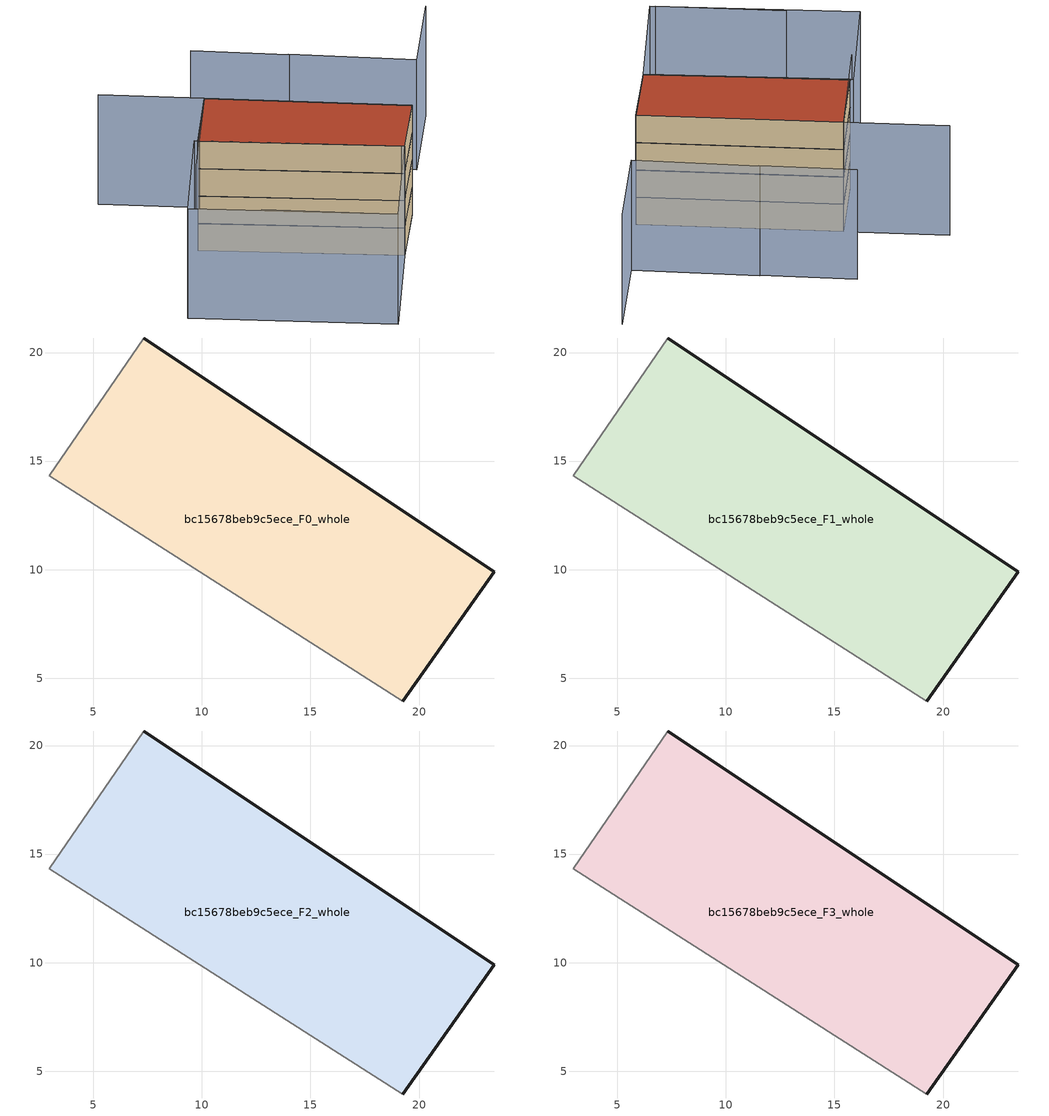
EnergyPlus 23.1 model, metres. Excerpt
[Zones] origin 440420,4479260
bc15678beb9c5ece_F0_whole
 floor ground (EU_floor_Construction): 19.24,3.95 23.47,9.91 7.32,20.67 2.97,14.33 z0
 wall outside (EU_wall_Construction): 7.32,20.67 23.47,9.91 19.24,3.95 z0:3
 wall adiabatic (EU_wall_Construction): 19.24,3.95 2.97,14.33 7.32,20.67 z0:3
bc15678beb9c5ece_F1_whole
 floor to bc15678beb9c5ece_F0_whole (EU_floor_Construction): 19.24,3.95 23.46,9.91 7.32,20.67 2.97,14.33 z3
 wall outside (EU_wall_Construction): 7.32,20.67 23.47,9.91 19.24,3.95 z3:6
 wall adiabatic (EU_wall_Construction): 19.24,3.95 2.97,14.33 7.32,20.67 z3:6
bc15678beb9c5ece_F2_whole
 floor to bc15678beb9c5ece_F1_whole (EU_floor_Construction): 19.24,3.95 23.46,9.91 7.32,20.67 2.97,14.33 z6
 wall outside (EU_wall_Construction): 7.32,20.67 23.47,9.91 19.24,3.95 z6:9
 wall adiabatic (EU_wall_Construction): 19.24,3.95 2.97,14.33 7.32,20.67 z6:9
bc15678beb9c5ece_F3_whole
 floor to bc15678beb9c5ece_F2_whole (EU_floor_Construction): 19.24,3.95 23.46,9.91 7.32,20.67 2.97,14.33 z9
 wall outside (EU_wall_Construction): 7.32,20.67 23.47,9.91 19.24,3.95 z9:12
 wall adiabatic (EU_wall_Construction): 19.24,3.95 2.97,14.33 7.32,20.67 z9:12
 roof outside (EU_roof_Construction): 23.47,9.91 19.24,3.95 2.97,14.33 7.32,20.67 z12
shading: 2.05,0.85 12.25,-5.95 / -0.92,26.15 7.32,20.67 / 7.32,20.67 0.67,10.67 / 33.35,24.5 27.85,16.63 / 27.85,16.63 18.01,23.52 / 17.99,23.36 10.42,28.56 / 12.66,-6.22 -3.83,4.46 / -3.83,4.46 2.76,14.63 / 2.76,14.63 19.24,3.95 / 19.24,3.95 12.66,-6.22 z0:12
[Building]
EU S2 Campaign: North Axis=0; Terrain=City; Solar Distribution=FullExterior
[Site:Location]
Madrid: Latitude=40.5; Longitude=-3.5; Time Zone=1; Elevation=609
[SizingPeriod:WeatherFileDays]
AnnualSizingPeriod: Begin Month=1; Begin Day of Month=1; End Month=12; End Day of Month=31; Day of Week for Start Day=Monday; Use Weather File Daylight Saving Period=No; Use Weather File Rain and Snow Indicators=No
[MATERIAL]
EU_InternalMass_Material: Roughness=MediumRough; Thickness=0.1; Conductivity=1; Density=1800; Specific Heat=900; Thermal Absorptance=0.9; Solar Absorptance=0.7; Visible Absorptance=0.7
[MATERIAL:NOMASS] Roughness=MediumRough; Thermal Absorptance=0.9; Solar Absorptance=0.7; Visible Absorptance=0.7
Name | Thermal Resistance
EU_wall_NoMass | 1.60022
EU_roof_NoMass | 1.57597
EU_floor_NoMass | 0.470652
[CONSTRUCTION]
EU_wall_Construction: EU_wall_NoMass
EU_roof_Construction: EU_roof_NoMass
EU_floor_Construction: EU_floor_NoMass
EU_InternalMass_Construction: EU_InternalMass_Material
[ZONE] Type=1; Multiplier=1; Ceiling Height=autocalculate; Floor Area=autocalculate; Part of Total Floor Area=Yes
Name | Volume
bc15678beb9c5ece_F0_whole | 434.862
bc15678beb9c5ece_F1_whole; bc15678beb9c5ece_F2_whole; bc15678beb9c5ece_F3_whole | 434.863
[INTERNALMASS] Construction=EU_InternalMass_Construction; Surface Area=144.954
Name | Zone or ZoneList
bc15678beb9c5ece_F0_whole_EU_InternalMass | bc15678beb9c5ece_F0_whole
bc15678beb9c5ece_F1_whole_EU_InternalMass | bc15678beb9c5ece_F1_whole
bc15678beb9c5ece_F2_whole_EU_InternalMass | bc15678beb9c5ece_F2_whole
bc15678beb9c5ece_F3_whole_EU_InternalMass | bc15678beb9c5ece_F3_whole
[OTHEREQUIPMENT] Fuel Type=Electricity; Design Level Calculation Method=Watts/Area; Power per Zone Floor Area=1; Fraction Latent=0; Fraction Radiant=0; Fraction Lost=0; Carbon Dioxide Generation Rate=0; EndUse Subcategory=EU_Step8_InternalGains
Name | Zone or ZoneList or Space or SpaceList | Schedule
EU_Step8_InternalGain_bc15678beb9c5ece_F0_whole_f000 | bc15678beb9c5ece_F0_whole | EU_Step8_GainSchedule_bc15678beb9c5ece_F0_whole_f000
EU_Step8_InternalGain_bc15678beb9c5ece_F1_whole_f000 | bc15678beb9c5ece_F1_whole | EU_Step8_GainSchedule_bc15678beb9c5ece_F1_whole_f000
EU_Step8_InternalGain_bc15678beb9c5ece_F2_whole_f000 | bc15678beb9c5ece_F2_whole | EU_Step8_GainSchedule_bc15678beb9c5ece_F2_whole_f000
EU_Step8_InternalGain_bc15678beb9c5ece_F3_whole_f000 | bc15678beb9c5ece_F3_whole | EU_Step8_GainSchedule_bc15678beb9c5ece_F3_whole_f000
[ZONEVENTILATION:DESIGNFLOWRATE] Schedule=EU_AlwaysOn; Design Flow Rate Calculation Method=AirChanges/Hour; Air Changes per Hour=0.480704; Ventilation Type=Natural; Fan Pressure Rise=0; Fan Total Efficiency=1; Constant Term Coefficient=1; Temperature Term Coefficient=0; Velocity Term Coefficient=0; Velocity Squared Term Coefficient=0; Minimum Indoor Temperature=-100; Maximum Indoor Temperature=100; Delta Temperature=-100; Minimum Outdoor Temperature=-100; Maximum Outdoor Temperature=100; Maximum Wind Speed=40
Name | Zone or ZoneList or Space or SpaceList
EU_ConstantAir_bc15678beb9c5ece_F0_whole | bc15678beb9c5ece_F0_whole
EU_ConstantAir_bc15678beb9c5ece_F1_whole | bc15678beb9c5ece_F1_whole
EU_ConstantAir_bc15678beb9c5ece_F2_whole | bc15678beb9c5ece_F2_whole
EU_ConstantAir_bc15678beb9c5ece_F3_whole | bc15678beb9c5ece_F3_whole
[HVACTEMPLATE:THERMOSTAT] Constant Heating Setpoint=20; Constant Cooling Setpoint=50
EU_HeatOnly_bc15678beb9c5ece_F0_whole; EU_HeatOnly_bc15678beb9c5ece_F1_whole; EU_HeatOnly_bc15678beb9c5ece_F2_whole; EU_HeatOnly_bc15678beb9c5ece_F3_whole
[HVACTEMPLATE:ZONE:IDEALLOADSAIRSYSTEM] System Availability Schedule=EU_AlwaysOn; Maximum Heating Supply Air Temperature=50; Minimum Cooling Supply Air Temperature=13; Maximum Heating Supply Air Humidity Ratio=0.0156; Minimum Cooling Supply Air Humidity Ratio=0.0077; Heating Limit=NoLimit; Cooling Limit=NoLimit; Heating Availability Schedule=EU_AlwaysOn; Cooling Availability Schedule=EU_CoolingOff; Dehumidification Control Type=ConstantSensibleHeatRatio; Cooling Sensible Heat Ratio=0.7; Dehumidification Setpoint=60; Humidification Control Type=None; Humidification Setpoint=30; Outdoor Air Method=None; Outdoor Air Flow Rate per Person=0.00944; Outdoor Air Flow Rate per Zone Floor Area=0; Outdoor Air Flow Rate per Zone=0; Demand Controlled Ventilation Type=None; Outdoor Air Economizer Type=NoEconomizer; Heat Recovery Type=None; Sensible Heat Recovery Effectiveness=0.7; Latent Heat Recovery Effectiveness=0.65
Name | Template Thermostat
bc15678beb9c5ece_F0_whole | EU_HeatOnly_bc15678beb9c5ece_F0_whole
bc15678beb9c5ece_F1_whole | EU_HeatOnly_bc15678beb9c5ece_F1_whole
bc15678beb9c5ece_F2_whole | EU_HeatOnly_bc15678beb9c5ece_F2_whole
bc15678beb9c5ece_F3_whole | EU_HeatOnly_bc15678beb9c5ece_F3_whole
[SIZING:ZONE] Zone Cooling Design Supply Air Temperature Input Method=SupplyAirTemperature; Zone Cooling Design Supply Air Temperature=13; Zone Heating Design Supply Air Temperature Input Method=SupplyAirTemperature; Zone Heating Design Supply Air Temperature=50; Zone Cooling Design Supply Air Humidity Ratio=0.008; Zone Heating Design Supply Air Humidity Ratio=0.008; Cooling Design Air Flow Method=DesignDay; Cooling Design Air Flow Rate=0; Cooling Minimum Air Flow per Zone Floor Area=0.000762; Cooling Minimum Air Flow=0; Cooling Minimum Air Flow Fraction=0.2; Heating Design Air Flow Method=DesignDay; Heating Design Air Flow Rate=0; Heating Maximum Air Flow per Zone Floor Area=0.002032; Heating Maximum Air Flow=0.141576; Heating Maximum Air Flow Fraction=0.3; Account for Dedicated Outdoor Air System=No; Dedicated Outdoor Air System Control Strategy=NeutralSupplyAir; Dedicated Outdoor Air Low Setpoint Temperature for Design=autosize; Dedicated Outdoor Air High Setpoint Temperature for Design=autosize; Zone Load Sizing Method=Sensible Load Only No Latent Load; Zone Latent Cooling Design Supply Air Humidity Ratio Input Method=HumidityRatioDifference; Zone Cooling Design Supply Air Humidity Ratio Difference=0.005; Zone Latent Heating Design Supply Air Humidity Ratio Input Method=HumidityRatioDifference; Zone Humidification Design Supply Air Humidity Ratio Difference=0.005
bc15678beb9c5ece_F0_whole; bc15678beb9c5ece_F1_whole; bc15678beb9c5ece_F2_whole; bc15678beb9c5ece_F3_whole
[SCHEDULE:CONSTANT]
Name | Hourly Value
EU_AlwaysOn | 1
EU_CoolingOff | 0
[SCHEDULE:FILE] Column Number=1; Rows to Skip at Top=0; Number of Hours of Data=8760; Column Separator=Comma; Interpolate to Timestep=No; Minutes per Item=60; Adjust Schedule for Daylight Savings=Yes
Name | File
EU_Step8_GainSchedule_bc15678beb9c5ece_F0_whole_f000 | ../../schedules/bc15678beb9c5ece/bc15678beb9c5ece_F0_whole_f000_gain.csv
EU_Step8_GainSchedule_bc15678beb9c5ece_F1_whole_f000 | ../../schedules/bc15678beb9c5ece/bc15678beb9c5ece_F1_whole_f000_gain.csv
EU_Step8_GainSchedule_bc15678beb9c5ece_F2_whole_f000 | ../../schedules/bc15678beb9c5ece/bc15678beb9c5ece_F2_whole_f000_gain.csv
EU_Step8_GainSchedule_bc15678beb9c5ece_F3_whole_f000 | ../../schedules/bc15678beb9c5ece/bc15678beb9c5ece_F3_whole_f000_gain.csv
